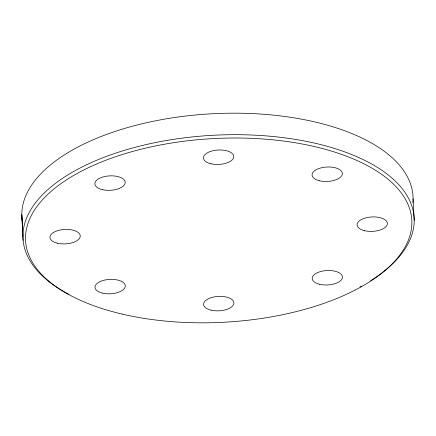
<?xml version="1.0" encoding="UTF-8"?>
<svg xmlns="http://www.w3.org/2000/svg" width="436" height="436" viewBox="0 0 436 436"><rect width="100%" height="100%" fill="white"/><g stroke="black" fill="none" stroke-linecap="round" stroke-linejoin="round"><path stroke-width="0.65" d="M413.072 198.783L414.2 220.289M22.928 236.236L21.8 214.73L23.124 240.383M22.372 221.799A195.846 93.146 -3 0 1 213.956 113.665A195.846 93.146 -3 0 1 412.908 202.664M68.981 294.425A195.846 93.146 -3 0 1 83.309 166.372A195.846 93.146 -3 0 1 351.116 154.311A195.846 93.146 -3 0 1 370.507 280.844M361.248 286.272A195.846 93.146 -3 0 1 360.038 286.932M319.746 284.31A15.178 7.221 -3 0 0 342.483 277.127A15.178 7.221 -3 0 0 319.735 271.797A15.178 7.221 -3 0 0 319.746 284.31M364.676 230.72A15.178 7.221 -3 0 0 387.413 223.537A15.178 7.221 -3 0 0 364.665 218.202A15.178 7.221 -3 0 0 364.676 230.72M319.643 180.798A15.178 7.221 -3 0 0 342.38 173.61A15.178 7.221 -3 0 0 319.632 168.28A15.178 7.221 -3 0 0 319.643 180.798M211.029 163.783A15.178 7.221 -3 0 0 233.761 156.6A15.178 7.221 -3 0 0 211.013 151.265A15.178 7.221 -3 0 0 211.029 163.783M102.455 189.649A15.178 7.221 -3 0 0 125.192 182.466A15.178 7.221 -3 0 0 102.444 177.13A15.178 7.221 -3 0 0 102.455 189.649M57.525 243.239A15.178 7.221 -3 0 0 80.262 236.056A15.178 7.221 -3 0 0 57.514 230.72A15.178 7.221 -3 0 0 57.525 243.239M102.564 293.161A15.178 7.221 -3 0 0 125.296 285.978A15.178 7.221 -3 0 0 102.547 280.648A15.178 7.221 -3 0 0 102.564 293.161M211.177 310.176A15.178 7.221 -3 0 0 233.914 302.993A15.178 7.221 -3 0 0 211.166 297.657A15.178 7.221 -3 0 0 211.177 310.176M122.162 314.089A193.399 91.985 -3 0 0 411.867 222.54A193.399 91.985 -3 0 0 121.998 154.606A193.399 91.985 -3 0 0 122.162 314.089"/></g></svg>
